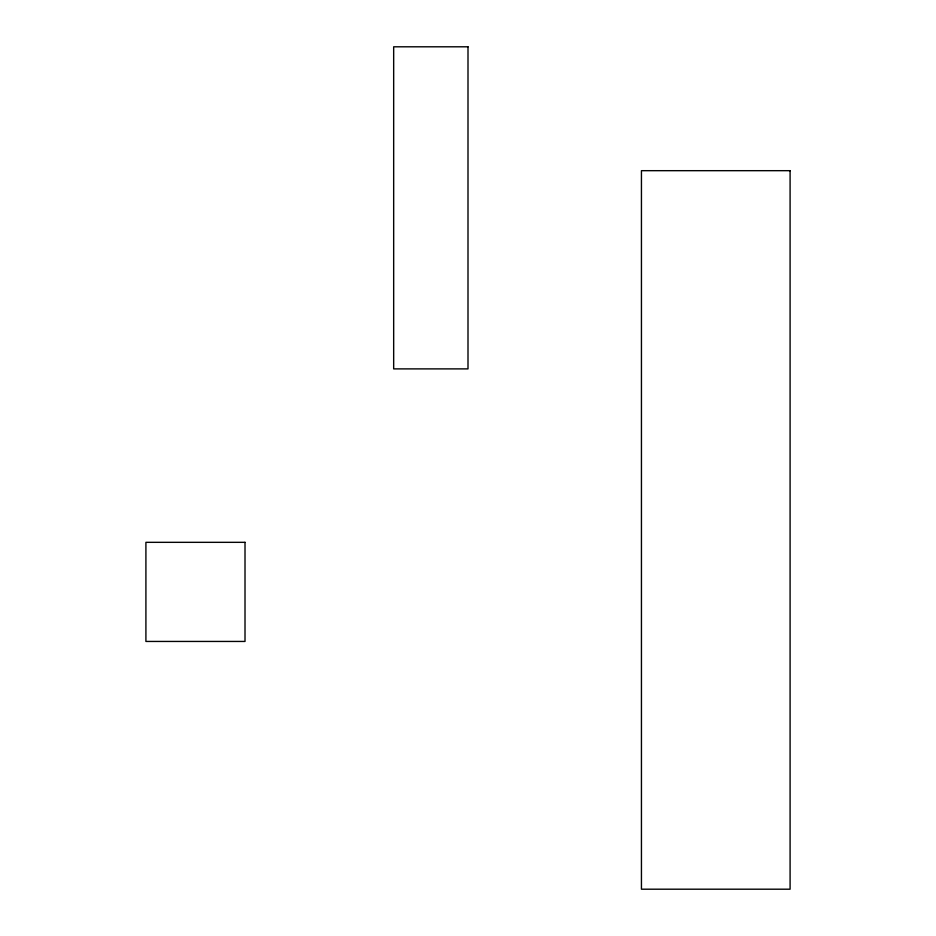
<?xml version="1.0" encoding="UTF-8"?>
<svg xmlns="http://www.w3.org/2000/svg" width="936" height="936" viewBox="0 0 936 936"><rect width="100%" height="100%" fill="white"/><g stroke="black" fill="none" stroke-linecap="round" stroke-linejoin="round"><path stroke-width="1.4" d="M468 46.8L393.67 46.8L393.67 368.889L468 368.889L468 46.8M790.089 170.68L641.441 170.68L641.441 889.2L790.089 889.2L790.089 170.68M245.01 542.33L145.911 542.33L145.911 641.441L245.01 641.441L245.01 542.33"/></g></svg>
